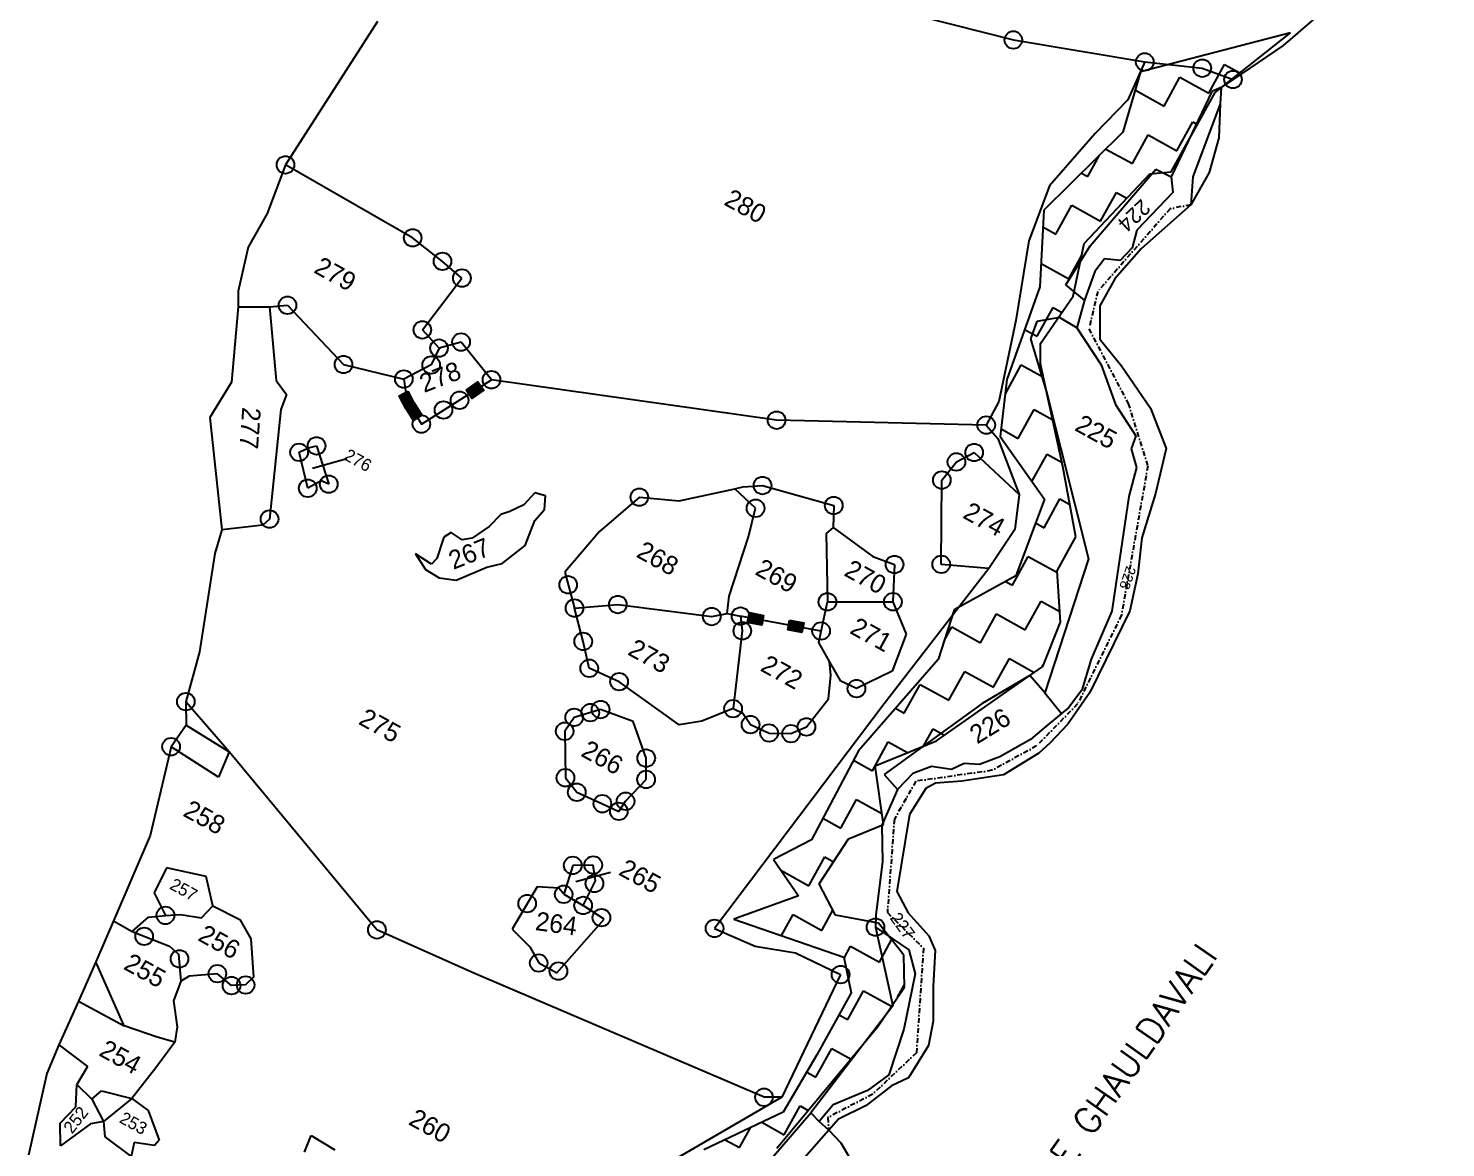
# Model space of a CAD drawing. Header units: metres. Extents: x 322054 to 327919, y 1839216 to 1844053.
# Drawn here: x 325704 to 327133, y 1840871 to 1841999 of the extents above; entities that cross this region are included whole.
import ezdxf

# ---------------------------------------------------------------- set-up
doc = ezdxf.new("R2010")
doc.units = ezdxf.units.M
doc.header["$MEASUREMENT"] = 0
doc.linetypes.add('DASHDOT', pattern=[1, 0.5, -0.25, 0, -0.25])
for name, color, linetype in [('POLY_HATCH', 12, 'Continuous'), ('POLY_PARCEL', 6, 'Continuous'), ('POLY_WATER', 4, 'Continuous'), ('TEXT_MAPOUT', 7, 'Continuous'), ('TEXT_PARCEL', 7, 'Continuous'), ('V_BOUND_LINE', 7, 'Continuous'), ('V_BOUND_STREAM_LINE', 7, 'DASHDOT')]:
    doc.layers.add(name, color=color, linetype=linetype)
doc.styles.get("Standard").update_dxf_attribs({"font": 'simplex.shx'})
doc.styles.add('TEXT_MAP', font='', dxfattribs={"height": 2.5})
doc.styles.get('TEXT_MAP').set_extended_font_data('Kruti Dev 050')
doc.dimstyles.get("Standard").update_dxf_attribs({"dimtxt": 0.18, "dimasz": 0.18, "dimexe": 0.18, "dimexo": 0.0625, "dimgap": 0.09, "dimtad": 0, "dimtih": 1, "dimtoh": 1, "dimdec": 4, "dimzin": 0, "dimdsep": 46, "dimtxsty": 'Standard', "dimcen": 0.09, "dimadec": 0, "dimazin": 0, "dimtfac": 1, "dimtdec": 4, "dimtofl": 0, "dimtmove": 0, "dimatfit": 3, "dimfxl": 1, "dimtolj": 1, "dimtzin": 0, "dimarcsym": 0})

msp = doc.modelspace()

# ---------------------------------------------------------------- hatches: boundary and pattern name
for points in [[(326163.5, 1841634.6), (326157.7, 1841642.8), (326145.8, 1841634.5), (326151.6, 1841626.2)], [(326084.9, 1841615.9), (326093.8, 1841620.5), (326087.1, 1841633.4), (326078.2, 1841628.7)], [(326092.7, 1841604), (326101.2, 1841609.4), (326093.4, 1841621.7), (326084.9, 1841616.3)], [(326443.9, 1841397.6), (326445.7, 1841407.4), (326431.4, 1841410.1), (326429.6, 1841400.2)], [(326484.3, 1841390.1), (326486.1, 1841400), (326471.9, 1841402.6), (326470, 1841392.7)]]:
    msp.add_hatch(color=256).paths.add_polyline_path(points)

# ---------------------------------------------------------------- linework, layer by layer
for points in [[(326145.8, 1841634.5), (326157.7, 1841642.8), (326163.5, 1841634.6), (326151.6, 1841626.2)], [(326087.1, 1841633.4), (326093.8, 1841620.5), (326084.9, 1841615.9), (326078.2, 1841628.7)], [(326093.4, 1841621.7), (326101.2, 1841609.4), (326092.7, 1841604), (326084.9, 1841616.3)], [(326431.4, 1841410.1), (326445.7, 1841407.4), (326443.9, 1841397.6), (326429.6, 1841400.2)], [(326471.9, 1841402.6), (326486.1, 1841400), (326484.3, 1841390.1), (326470, 1841392.7)]]:
    msp.add_lwpolyline(points, close=True)
for centre in [(326697.5, 1841987.7), (326830, 1841965.5), (326888, 1841959.2), (326919, 1841947.8), (325963.6, 1841861.7), (326091.8, 1841788.1), (326121.9, 1841764.4), (326141.5, 1841747.5), (325965.6, 1841720.1), (326101.6, 1841695.3), (326118.4, 1841676.9), (326140.6, 1841683), (326022.1, 1841660.4), (326110.5, 1841659.9), (326082.9, 1841645.7), (326171.3, 1841645), (326139.1, 1841624.3), (326122.9, 1841614.5), (326458.8, 1841604.2), (326100.6, 1841600.3), (326670.2, 1841599.3), (325994.9, 1841578.3), (325977.3, 1841571.8), (326640.1, 1841562.1), (326658, 1841571.6), (325986, 1841535.6), (326007.2, 1841539.7), (326444.6, 1841538.3), (326625.4, 1841543.8), (326320.4, 1841526.6), (326516.4, 1841518.2), (325947.5, 1841504.5), (326437.6, 1841515.4), (326577.7, 1841458.7), (326624.8, 1841458.8), (326248.6, 1841438.2), (326298.7, 1841418.3), (326510, 1841421), (326576.1, 1841421.1), (326255, 1841414.7), (326393.4, 1841406.2), (326422.4, 1841406.6), (326424.2, 1841391.8), (326503.6, 1841391.6), (326263.8, 1841381.1), (326269.9, 1841354), (326300, 1841340.5), (326539.3, 1841333.5), (325863.1, 1841320.3), (326254.7, 1841304.5), (326270.9, 1841309.3), (326281.3, 1841312.4), (326414.9, 1841313.3), (326245.1, 1841290.5), (326432.5, 1841297.2), (326488.9, 1841294.9), (326451.2, 1841288.7), (326473.3, 1841288.1), (325848.2, 1841274.9), (326327.3, 1841263.4), (326245.8, 1841243.6), (326327.2, 1841241.9), (326257.3, 1841229), (326306.5, 1841219.9), (326283.1, 1841217.4), (326299.7, 1841209.7), (326253.2, 1841155.2), (326273.9, 1841155.6), (326275.1, 1841137), (326244.1, 1841126.1), (325842.5, 1841104.8), (326207.3, 1841116.7), (326263.7, 1841114.8), (326055.8, 1841090.2), (326282.2, 1841102.5), (326396.2, 1841091.7), (326558.5, 1841092.9), (325821.1, 1841083.7), (325856.7, 1841061), (326218.9, 1841056.8), (326238.8, 1841048.6), (325894.9, 1841046), (325909.2, 1841034), (325923.4, 1841034.6), (326523.3, 1841045.1), (326446.1, 1840921.4)]:
    msp.add_circle(centre, 8.88)
at = {"layer": 'POLY_HATCH'}
for p, q in [((326977, 1841994.9), (326825.6, 1841955.6)), ((326900.9, 1841934.8), (326977, 1841994.9)), ((326825.6, 1841955.6), (326808, 1841894.8)), ((326856.6, 1841854.6), (326900.9, 1841934.8)), ((326808, 1841894.8), (326728.2, 1841816)), ((326769, 1841782.3), (326835.1, 1841852.8)), ((326835.1, 1841852.8), (326856.6, 1841854.6)), ((326728.2, 1841816), (326724.1, 1841738.6)), ((326757.9, 1841729.3), (326769, 1841782.3)), ((326724.1, 1841738.6), (326691, 1841645.4)), ((326724.8, 1841681.6), (326757.9, 1841729.3)), ((326724.8, 1841661.1), (326724.8, 1841681.6)), ((326747.4, 1841557.6), (326724.8, 1841661.1)), ((326691, 1841645.4), (326684.2, 1841587.8)), ((326684.2, 1841587.8), (326728.9, 1841524.4)), ((326760.6, 1841486.7), (326747.4, 1841557.6)), ((326728.9, 1841524.4), (326699.9, 1841447.1)), ((326741.8, 1841452.4), (326760.6, 1841486.7)), ((326699.9, 1841447.1), (326637.9, 1841413.1)), ((326745.1, 1841400.6), (326741.8, 1841452.4)), ((326637.9, 1841413.1), (326621.6, 1841362.9)), ((326727.2, 1841355.8), (326745.1, 1841400.6)), ((326621.6, 1841362.9), (326541.2, 1841270.8)), ((326694.2, 1841333.1), (326727.2, 1841355.8)), ((326619.9, 1841280.8), (326694.2, 1841333.1)), ((326541.2, 1841270.8), (326493.9, 1841180.9)), ((326558.2, 1841255.7), (326619.9, 1841280.8)), ((326566.5, 1841196.5), (326558.2, 1841255.7)), ((326531.2, 1841181.9), (326566.5, 1841196.5)), ((326493.9, 1841180.9), (326455.6, 1841161)), ((326501.7, 1841136.7), (326531.2, 1841181.9)), ((326455.6, 1841161), (326480.9, 1841124.4)), ((326518.2, 1841104.9), (326501.7, 1841136.7)), ((326480.9, 1841124.4), (326415.7, 1841101.1)), ((326415.7, 1841101.1), (326526.6, 1841062.8)), ((326561.6, 1841096.9), (326518.2, 1841104.9)), ((326587.1, 1841064.6), (326561.6, 1841096.9)), ((326526.6, 1841062.8), (326534, 1841026.8)), ((326587.6, 1841032.5), (326587.1, 1841064.6)), ((326561, 1840992.6), (326587.6, 1841032.5)), ((326534, 1841026.8), (326499.4, 1840964)), ((326459.1, 1840870.1), (326561, 1840992.6)), ((326499.4, 1840964), (326465.4, 1840906.3)), ((326465.4, 1840906.3), (326385.4, 1840868.5))]:
    msp.add_line(p, q, dxfattribs=at)
at = {"layer": 'POLY_HATCH', "linetype": 'Continuous'}
for p, q in [((326894.5, 1841934), (326910.5, 1841963)), ((326910.5, 1841963), (326925.9, 1841954.5)), ((326849.5, 1841921), (326865.5, 1841950)), ((326865.5, 1841950), (326894.5, 1841934)), ((326820, 1841936.1), (326820.5, 1841937)), ((326820.5, 1841937), (326849.5, 1841921)), ((326862.5, 1841876), (326878.5, 1841905)), ((326878.5, 1841905), (326883, 1841902.5)), ((326817.5, 1841863), (326833.5, 1841892)), ((326833.5, 1841892), (326862.5, 1841876)), ((326772.5, 1841850), (326784.3, 1841871.4)), ((326790.7, 1841877.7), (326817.5, 1841863)), ((326766.1, 1841853.5), (326772.5, 1841850)), ((326785.5, 1841805), (326801.5, 1841834)), ((326801.5, 1841834), (326812, 1841828.2)), ((326740.5, 1841791.9), (326756.5, 1841821)), ((326756.5, 1841821), (326785.5, 1841805)), ((326727.3, 1841799.2), (326740.5, 1841791.9)), ((326753.5, 1841746.9), (326766.5, 1841770.6)), ((326725.4, 1841762.4), (326753.5, 1841746.9)), ((326721.5, 1841688.9), (326737.5, 1841717.9)), ((326737.5, 1841717.9), (326746.5, 1841712.9)), ((326708.9, 1841695.8), (326721.5, 1841688.9)), ((326689.5, 1841630.9), (326705.5, 1841659.9)), ((326705.5, 1841659.9), (326727.8, 1841647.6)), ((326689.3, 1841631), (326689.5, 1841630.9)), ((326702.5, 1841585.9), (326718.5, 1841614.9)), ((326718.5, 1841614.9), (326737.2, 1841604.6)), ((326685.1, 1841595.5), (326702.5, 1841585.9)), ((326716.3, 1841542.3), (326731.5, 1841569.9)), ((326731.5, 1841569.9), (326746.6, 1841561.5)), ((326728.5, 1841495.8), (326744.5, 1841524.9)), ((326744.5, 1841524.9), (326754.6, 1841519.3)), ((326719.9, 1841500.6), (326728.5, 1841495.8)), ((326696.5, 1841437.8), (326712.5, 1841466.8)), ((326712.5, 1841466.8), (326741.5, 1841450.8)), ((326689.7, 1841441.5), (326696.5, 1841437.8)), ((326741.5, 1841450.8), (326741.9, 1841451.6)), ((326709.5, 1841392.8), (326725.5, 1841421.8)), ((326725.5, 1841421.8), (326744.4, 1841411.4)), ((326664.5, 1841379.8), (326680.5, 1841408.8)), ((326680.5, 1841408.8), (326709.5, 1841392.8)), ((326627.7, 1841381.8), (326635.5, 1841395.8)), ((326635.5, 1841395.8), (326664.5, 1841379.8)), ((326677.5, 1841334.8), (326693.5, 1841363.8)), ((326693.5, 1841363.8), (326718.6, 1841349.9)), ((326726.7, 1841355.5), (326728, 1841357.9)), ((326632.5, 1841321.8), (326648.5, 1841350.8)), ((326648.5, 1841350.8), (326677.5, 1841334.8)), ((326587.4, 1841308.8), (326603.5, 1841337.8)), ((326603.5, 1841337.8), (326632.5, 1841321.8)), ((326578.6, 1841313.7), (326587.4, 1841308.8)), ((326607, 1841275.6), (326616.5, 1841292.8)), ((326616.5, 1841292.8), (326627.9, 1841286.5)), ((326555.4, 1841250.7), (326571.4, 1841279.8)), ((326571.4, 1841279.8), (326590.9, 1841269)), ((326536.2, 1841261.3), (326555.4, 1841250.7)), ((326523.4, 1841192.7), (326539.4, 1841221.7)), ((326539.4, 1841221.7), (326565, 1841207.7)), ((326505.4, 1841202.7), (326523.4, 1841192.7)), ((326491.4, 1841134.7), (326507.4, 1841163.7)), ((326507.4, 1841163.7), (326516.2, 1841158.9)), ((326462.9, 1841150.4), (326491.4, 1841134.7)), ((326463.7, 1841084.5), (326475.4, 1841105.7)), ((326475.4, 1841105.7), (326504.4, 1841089.7)), ((326504.4, 1841089.7), (326515.6, 1841109.9)), ((326526.8, 1841061.6), (326533.4, 1841073.7)), ((326533.4, 1841073.7), (326562.5, 1841057.7)), ((326562.5, 1841057.7), (326574.8, 1841080.1)), ((326530.5, 1840999.7), (326546.5, 1841028.7)), ((326546.5, 1841028.7), (326574.7, 1841013.1)), ((326580.8, 1841022.4), (326587.5, 1841034.5)), ((326521.7, 1841004.5), (326530.5, 1840999.7)), ((326498.4, 1840941.6), (326514.5, 1840970.6)), ((326514.5, 1840970.6), (326533.9, 1840959.9)), ((326489.2, 1840946.7), (326498.4, 1840941.6)), ((326466.4, 1840883.6), (326482.4, 1840912.6)), ((326482.4, 1840912.6), (326490.7, 1840908.1)), ((326421.4, 1840870.6), (326432.5, 1840890.7)), ((326443.8, 1840896.1), (326466.4, 1840883.6)), ((326406.9, 1840878.6), (326421.4, 1840870.6))]:
    msp.add_line(p, q, dxfattribs=at)
at = {"layer": 'POLY_PARCEL'}
for p, q in [((326605.8, 1842011.1), (326697.5, 1841987.7)), ((326697.5, 1841987.7), (326830, 1841965.5)), ((326830, 1841965.5), (326813, 1841927.4)), ((326830, 1841965.5), (326888, 1841959.2)), ((326888, 1841959.2), (326919, 1841947.8)), ((326813, 1841927.4), (326780.1, 1841893.5)), ((326780.1, 1841893.5), (326734.1, 1841840.5)), ((326091.8, 1841788.1), (325963.6, 1841861.7)), ((326774.9, 1841780.1), (326841.3, 1841857.5)), ((326841.3, 1841857.5), (326856.5, 1841849.8)), ((326734.1, 1841840.5), (326713.2, 1841785)), ((326121.9, 1841764.4), (326091.8, 1841788.1)), ((326713.2, 1841785), (326700, 1841704.9)), ((326750.3, 1841740.8), (326774.9, 1841780.1)), ((326141.5, 1841747.5), (326121.9, 1841764.4)), ((326101.6, 1841695.3), (326141.5, 1841747.5)), ((326769.2, 1841725.1), (326750.3, 1841740.8)), ((325915.8, 1841718.5), (325947.5, 1841718.5)), ((325947.5, 1841718.5), (325965.6, 1841720.1)), ((325947.5, 1841718.5), (325954.3, 1841644.1)), ((325965.6, 1841720.1), (326022.1, 1841660.4)), ((326700, 1841704.9), (326682.8, 1841622.9)), ((326721.2, 1841703.6), (326714.8, 1841686.3)), ((326744.2, 1841707.8), (326721.2, 1841703.6)), ((326761.6, 1841697.4), (326744.2, 1841707.8)), ((326118.4, 1841676.9), (326101.6, 1841695.3)), ((326714.8, 1841686.3), (326731.3, 1841631.4)), ((326118.4, 1841676.9), (326110.5, 1841659.9)), ((326140.6, 1841683), (326118.4, 1841676.9)), ((326171.3, 1841645), (326140.6, 1841683)), ((326022.1, 1841660.4), (326082.9, 1841645.7)), ((326110.5, 1841659.9), (326082.9, 1841645.7)), ((325954.3, 1841644.1), (325964.7, 1841630.2)), ((326082.9, 1841645.7), (326086, 1841624.6)), ((326100.6, 1841600.3), (326171.3, 1841645)), ((326458.8, 1841604.2), (326171.3, 1841645)), ((325964.7, 1841630.2), (325958.9, 1841615.1)), ((326731.3, 1841631.4), (326773.3, 1841464.4)), ((325958.9, 1841615.1), (325947.5, 1841504.5)), ((326086, 1841624.6), (326100.6, 1841600.3)), ((326682.8, 1841622.9), (326670.2, 1841599.3)), ((326670.2, 1841599.3), (326458.8, 1841604.2)), ((326670.2, 1841599.3), (326681.7, 1841585.9)), ((326681.7, 1841585.9), (326703.4, 1841529.1)), ((325977.3, 1841571.8), (325986.8, 1841576.4)), ((325986, 1841535.6), (325977.3, 1841571.8)), ((325986.8, 1841576.4), (325994.9, 1841578.3)), ((325994.9, 1841578.3), (326007.2, 1841539.7)), ((326640.1, 1841562.1), (326658, 1841571.6)), ((326658, 1841571.6), (326703.4, 1841529.1)), ((326625.4, 1841543.8), (326640.1, 1841562.1)), ((325999.6, 1841543), (325986, 1841535.6)), ((326007.2, 1841539.7), (325999.6, 1841543)), ((326624.8, 1841458.8), (326625.4, 1841543.8)), ((326215.1, 1841531.1), (326203.8, 1841518.7)), ((326225.8, 1841527.8), (326215.1, 1841531.1)), ((326224.9, 1841514.2), (326225.8, 1841527.8)), ((326360.6, 1841523), (326416.7, 1841535.1)), ((326416.7, 1841535.1), (326424.8, 1841536.9)), ((326437.6, 1841515.4), (326416.7, 1841535.1)), ((326424.8, 1841536.9), (326444.6, 1841538.3)), ((326444.6, 1841538.3), (326516.4, 1841518.2)), ((326703.4, 1841529.1), (326699.1, 1841494)), ((326203.8, 1841518.7), (326189.7, 1841512)), ((326215.1, 1841503.1), (326224.9, 1841514.2)), ((326320.4, 1841526.6), (326280.3, 1841492.1)), ((326320.4, 1841526.6), (326360.6, 1841523)), ((326430.4, 1841486.5), (326437.6, 1841515.4)), ((326516.4, 1841518.2), (326515.9, 1841495.9)), ((325940.7, 1841498.5), (325899.4, 1841493.6)), ((325947.5, 1841504.5), (325940.7, 1841498.5)), ((326180.6, 1841509), (326169.1, 1841497)), ((326189.7, 1841512), (326180.6, 1841509)), ((326205.3, 1841477.9), (326215.1, 1841503.1)), ((326123.2, 1841486.3), (326116.2, 1841464.7)), ((326130.7, 1841491), (326123.2, 1841486.3)), ((326141.8, 1841483.7), (326130.7, 1841491)), ((326151.8, 1841485.3), (326141.8, 1841483.7)), ((326169.1, 1841497), (326151.8, 1841485.3)), ((326280.3, 1841492.1), (326245.2, 1841450.9)), ((326410.9, 1841426.6), (326430.4, 1841486.5)), ((326515.9, 1841495.9), (326508.7, 1841490.1)), ((326508.7, 1841490.1), (326510, 1841421)), ((326515.9, 1841495.9), (326555.8, 1841466.7)), ((326699.1, 1841494), (326672.8, 1841454.6)), ((326181.9, 1841459.8), (326205.3, 1841477.9)), ((326094.7, 1841469.3), (326104.8, 1841453.6)), ((326110.8, 1841459.1), (326094.7, 1841469.3)), ((326116.2, 1841464.7), (326110.8, 1841459.1)), ((326135.6, 1841442.9), (326166.5, 1841456)), ((326166.5, 1841456), (326181.9, 1841459.8)), ((326555.8, 1841466.7), (326577.7, 1841458.7)), ((326577.7, 1841458.7), (326576.1, 1841421.1)), ((326672.8, 1841454.6), (326624.8, 1841458.8)), ((326773.3, 1841464.4), (326729.4, 1841329.4)), ((326104.8, 1841453.6), (326118.4, 1841445.2)), ((326118.4, 1841445.2), (326135.6, 1841442.9)), ((326245.2, 1841450.9), (326255, 1841414.7)), ((326672.8, 1841454.6), (326567.4, 1841318.1)), ((326255, 1841414.7), (326298.7, 1841418.3)), ((326263.8, 1841381.1), (326255, 1841414.7)), ((326298.7, 1841418.3), (326393.4, 1841406.2)), ((326409, 1841409.1), (326410.9, 1841426.6)), ((326503.6, 1841391.6), (326510, 1841421)), ((326510, 1841421), (326576.1, 1841421.1)), ((326576.1, 1841421.1), (326589.4, 1841388.5)), ((326393.4, 1841406.2), (326409, 1841409.1)), ((326409, 1841409.1), (326422.4, 1841406.6)), ((326503.6, 1841391.6), (326422.4, 1841406.6)), ((326422.4, 1841406.6), (326424.2, 1841391.8)), ((326424.2, 1841391.8), (326414.9, 1841313.3)), ((326501.2, 1841380.1), (326503.6, 1841391.6)), ((326589.4, 1841388.5), (326575.4, 1841351)), ((326269.9, 1841354), (326263.8, 1841381.1)), ((326512.2, 1841360.8), (326501.2, 1841380.1)), ((326523.5, 1841340.9), (326512.2, 1841360.8)), ((326513.5, 1841346.9), (326512.2, 1841360.8)), ((326300, 1841340.5), (326269.9, 1841354)), ((326511, 1841323.1), (326513.5, 1841346.9)), ((326575.4, 1841351), (326539.3, 1841333.5)), ((326714, 1841346.8), (326666.2, 1841318.4)), ((326729.4, 1841329.4), (326714, 1841346.8)), ((326360.4, 1841297), (326300, 1841340.5)), ((326539.3, 1841333.5), (326523.5, 1841340.9)), ((326729.4, 1841329.4), (326746.1, 1841308.4)), ((325906.8, 1841269.6), (325863.1, 1841320.3)), ((326414.9, 1841313.3), (326383.5, 1841300.8)), ((326567.4, 1841318.1), (326396.2, 1841091.7)), ((326414.9, 1841313.3), (326424.6, 1841308.8)), ((326488.9, 1841294.9), (326511, 1841323.1)), ((326666.2, 1841318.4), (326567.2, 1841246.8)), ((326254.7, 1841304.5), (326245.1, 1841290.5)), ((326281.3, 1841312.4), (326254.7, 1841304.5)), ((326314.2, 1841300.4), (326281.3, 1841312.4)), ((326327.3, 1841263.4), (326314.2, 1841300.4)), ((326383.5, 1841300.8), (326360.4, 1841297)), ((326424.6, 1841308.8), (326432.5, 1841297.2)), ((325863.5, 1841296.6), (325906.8, 1841269.6)), ((326245.1, 1841290.5), (326245.8, 1841243.6)), ((326432.5, 1841297.2), (326451.2, 1841288.7)), ((326451.2, 1841288.7), (326473.3, 1841288.1)), ((326473.3, 1841288.1), (326488.9, 1841294.9)), ((325896.1, 1841244.2), (325848.2, 1841274.9)), ((325906.8, 1841269.6), (325896.1, 1841244.2)), ((326055.8, 1841090.2), (325906.8, 1841269.6)), ((326327.2, 1841241.9), (326327.3, 1841263.4)), ((326245.8, 1841243.6), (326257.3, 1841229)), ((326306.5, 1841219.9), (326327.2, 1841241.9)), ((326567.2, 1841246.8), (326580.8, 1841231.9)), ((326257.3, 1841229), (326283.1, 1841217.4)), ((326283.1, 1841217.4), (326299.7, 1841209.7)), ((326299.7, 1841209.7), (326306.5, 1841219.9)), ((326273.9, 1841155.6), (326253.2, 1841155.2)), ((326276.2, 1841139.8), (326273.9, 1841155.6)), ((325843.5, 1841152.7), (325831.2, 1841127.6)), ((325883.5, 1841144), (325843.5, 1841152.7)), ((325890.3, 1841114.5), (325883.5, 1841144)), ((326253.2, 1841155.2), (326244.1, 1841126.1)), ((325831.2, 1841127.6), (325842.5, 1841104.8)), ((326217.4, 1841133.7), (326192.1, 1841090.9)), ((326239.2, 1841132.2), (326217.4, 1841133.7)), ((326244.1, 1841126.1), (326239.2, 1841132.2)), ((326263.7, 1841114.8), (326276.2, 1841139.8)), ((325879, 1841102.3), (325890.3, 1841114.5)), ((325890.3, 1841114.5), (325917.6, 1841100.5)), ((326244.1, 1841126.1), (326263.7, 1841114.8)), ((326284.8, 1841100.9), (326263.7, 1841114.8)), ((325790.1, 1841099.3), (325809.1, 1841088.4)), ((325809.1, 1841088.4), (325825.4, 1841103.1)), ((325825.4, 1841103.1), (325842.5, 1841104.8)), ((325842.5, 1841104.8), (325857.7, 1841105.8)), ((325857.7, 1841105.8), (325879, 1841102.3)), ((325917.6, 1841100.5), (325928.5, 1841081.1)), ((326237.3, 1841047), (326284.8, 1841100.9)), ((325809.1, 1841088.4), (325846.7, 1841073.6)), ((326153.4, 1841046.6), (326055.8, 1841090.2)), ((326192.1, 1841090.9), (326210, 1841073.2)), ((326396.2, 1841091.7), (326437.3, 1841073.8)), ((326558.5, 1841092.9), (326576, 1841013.6)), ((325846.7, 1841073.6), (325855.8, 1841065.6)), ((325928.5, 1841081.1), (325931.4, 1841042.5)), ((326210, 1841073.2), (326218.9, 1841056.8)), ((326437.3, 1841073.8), (326477.7, 1841067.1)), ((325800.8, 1840993.3), (325772.3, 1841058.1)), ((325855.8, 1841065.6), (325857.9, 1841038.5)), ((326218.9, 1841056.8), (326237.3, 1841047)), ((326477.7, 1841067.1), (326523.3, 1841045.1)), ((325866.6, 1841043.5), (325857.9, 1841038.5)), ((325894.9, 1841046), (325866.6, 1841043.5)), ((325909.2, 1841034), (325894.9, 1841046)), ((325931.4, 1841042.5), (325923.4, 1841034.6)), ((326446.1, 1840921.4), (326153.4, 1841046.6)), ((326523.3, 1841045.1), (326464.2, 1840921.4)), ((325857.9, 1841038.5), (325850.8, 1841018.6)), ((325923.4, 1841034.6), (325909.2, 1841034)), ((325754.9, 1841018.2), (325800.8, 1840993.3)), ((325850.8, 1841018.6), (325854.4, 1840992.5)), ((326576, 1841013.6), (326493.3, 1840905.6)), ((325834.2, 1840982), (325800.8, 1840993.3)), ((325854.4, 1840992.5), (325852, 1840976.9)), ((325735, 1840974.2), (325764, 1840952.3)), ((325852, 1840976.9), (325833, 1840950.9)), ((325852, 1840976.9), (325834.2, 1840982)), ((325764, 1840952.3), (325753.3, 1840934.2)), ((325833, 1840950.9), (325808.8, 1840920)), ((325752.2, 1840911.7), (325753.3, 1840934.2)), ((325753.3, 1840934.2), (325768.4, 1840919.6)), ((325768.4, 1840919.6), (325778, 1840927.9)), ((325778, 1840927.9), (325808.8, 1840920)), ((325768.4, 1840919.6), (325780, 1840896.8)), ((325808.8, 1840920), (325780, 1840896.8)), ((325808.8, 1840920), (325825.2, 1840907.9)), ((326464.2, 1840921.4), (326275.7, 1840812.2)), ((326464.2, 1840921.4), (326446.1, 1840921.4)), ((325736.4, 1840895.2), (325752.2, 1840911.7)), ((325825.2, 1840907.9), (325836.1, 1840878.2)), ((325736.7, 1840872.4), (325736.4, 1840895.2)), ((325767, 1840894.7), (325736.7, 1840872.4)), ((325780, 1840896.8), (325767, 1840894.7)), ((325780, 1840896.8), (325781.4, 1840881.6)), ((325781.4, 1840881.6), (325808, 1840861.8)), ((325811, 1840875.6), (325808, 1840861.8)), ((325831.4, 1840872.6), (325811, 1840875.6)), ((325836.1, 1840878.2), (325831.4, 1840872.6)), ((325982.8, 1840865.9), (325989.5, 1840882.7)), ((325989.5, 1840882.7), (326013.5, 1840868.4))]:
    msp.add_line(p, q, dxfattribs=at)
at = {"layer": 'POLY_WATER'}
for p, q in [((326897.8, 1841935.7), (326856.5, 1841849.8)), ((326906.9, 1841939.6), (326897.8, 1841935.7)), ((326906.2, 1841923.2), (326878.4, 1841849.8)), ((326856.5, 1841849.8), (326858.4, 1841833.7)), ((326878.4, 1841849.8), (326876.4, 1841821.5)), ((326858.4, 1841833.7), (326822, 1841796)), ((326876.4, 1841821.5), (326826.4, 1841777.1)), ((326822, 1841796), (326817.3, 1841777.9)), ((326826.4, 1841777.1), (326799.8, 1841746.9)), ((326817.3, 1841777.9), (326805.1, 1841765.3)), ((326789.3, 1841767.1), (326779.6, 1841754.3)), ((326805.1, 1841765.3), (326789.3, 1841767.1)), ((326779.6, 1841754.3), (326769.2, 1841725.1)), ((326799.8, 1841746.9), (326784.7, 1841719.6)), ((326769.2, 1841725.1), (326761.6, 1841697.4)), ((326784.7, 1841719.6), (326784.7, 1841685.9)), ((326761.6, 1841697.4), (326786, 1841660.2)), ((326784.7, 1841685.9), (326806.5, 1841659)), ((326786, 1841660.2), (326800.4, 1841619.9)), ((326806.5, 1841659), (326835.7, 1841616.2)), ((326800.4, 1841619.9), (326821, 1841588.3)), ((326835.7, 1841616.2), (326851.7, 1841575.6)), ((326821, 1841588.3), (326816.4, 1841575.3)), ((326816.4, 1841575.3), (326821.6, 1841556.5)), ((326851.7, 1841575.6), (326841, 1841530.4)), ((326821.6, 1841556.5), (326814, 1841527.1)), ((326814, 1841527.1), (326796.8, 1841411.5)), ((326841, 1841530.4), (326827.1, 1841485.6)), ((326827.1, 1841485.6), (326823, 1841449.2)), ((326823, 1841449.2), (326815, 1841412)), ((326815, 1841412), (326774.5, 1841329.7)), ((326796.8, 1841411.5), (326775.8, 1841363.2)), ((326775.8, 1841363.2), (326766.7, 1841332)), ((326774.5, 1841329.7), (326752.3, 1841297.7)), ((326766.7, 1841332), (326753, 1841314.1)), ((326753, 1841314.1), (326746.1, 1841308.4)), ((326746.1, 1841308.4), (326728.3, 1841293.6)), ((326728.3, 1841293.6), (326714.7, 1841282.2)), ((326752.3, 1841297.7), (326734.5, 1841278.8)), ((326714.7, 1841282.2), (326683.9, 1841264.7)), ((326734.5, 1841278.8), (326723.3, 1841268.5)), ((326647.8, 1841257.9), (326635.3, 1841251.8)), ((326663.3, 1841257.1), (326647.8, 1841257.9)), ((326683.9, 1841264.7), (326663.3, 1841257.1)), ((326723.3, 1841268.5), (326687.7, 1841246.5)), ((326596.1, 1841248), (326580.8, 1841231.9)), ((326615, 1841254.8), (326596.1, 1841248)), ((326635.3, 1841251.8), (326615, 1841254.8)), ((326687.7, 1841246.5), (326645.5, 1841240.1)), ((326580.8, 1841231.9), (326564.8, 1841195.9)), ((326609.1, 1841232.8), (326592.9, 1841206.4)), ((326619, 1841238.2), (326609.1, 1841232.8)), ((326645.5, 1841240.1), (326619, 1841238.2)), ((326592.9, 1841206.4), (326579.9, 1841129)), ((326564.8, 1841195.9), (326565.5, 1841158.8)), ((326565.5, 1841158.8), (326558.8, 1841105.2)), ((326579.9, 1841129), (326591.5, 1841107.4)), ((326558.8, 1841105.2), (326558.5, 1841092.9)), ((326591.5, 1841107.4), (326612.3, 1841084.1)), ((326558.5, 1841092.9), (326592, 1841070)), ((326612.3, 1841084.1), (326618.7, 1841069.3)), ((326592, 1841070), (326598.5, 1841045.8)), ((326618.7, 1841069.3), (326616.7, 1841033.4)), ((326598.5, 1841045.8), (326587.1, 1840989.9)), ((326616.7, 1841033.4), (326616.7, 1840998.1)), ((326587.1, 1840989.9), (326571.8, 1840944.1)), ((326616.7, 1840998.1), (326612.1, 1840973.6)), ((326612.1, 1840973.6), (326591.8, 1840940.9)), ((326571.8, 1840944.1), (326550.5, 1840928.2)), ((326550.5, 1840928.2), (326515.8, 1840913.8)), ((326574.5, 1840932.9), (326549, 1840913)), ((326591.8, 1840940.9), (326574.5, 1840932.9)), ((326515.8, 1840913.8), (326501.6, 1840897)), ((326549, 1840913), (326521.2, 1840899.2)), ((326429.2, 1840831.3), (326493.3, 1840905.6)), ((326493.3, 1840905.6), (326501.6, 1840897)), ((326521.2, 1840899.2), (326511.5, 1840888.1)), ((326511.5, 1840888.1), (326479.6, 1840851.8)), ((326511.5, 1840888.1), (326501.6, 1840897))]:
    msp.add_line(p, q, dxfattribs=at)
at = {"layer": 'V_BOUND_LINE'}
for p, q in [((327133.4, 1842123.5), (326969.4, 1841982.2)), ((326056.3, 1842006.2), (325963.6, 1841861.7)), ((326969.4, 1841982.2), (326919, 1841947.8)), ((326919, 1841947.8), (326906.9, 1841939.6)), ((326906.9, 1841939.6), (326906.2, 1841923.2)), ((326906.2, 1841923.2), (326904.7, 1841889.1)), ((326904.7, 1841889.1), (326894.9, 1841853.9)), ((325963.6, 1841861.7), (325945.1, 1841812.5)), ((326894.9, 1841853.9), (326876.4, 1841821.5)), ((325945.1, 1841812.5), (325926.1, 1841778.8)), ((325926.1, 1841778.8), (325915.9, 1841734.3)), ((325915.9, 1841734.3), (325915.8, 1841718.5)), ((325915.8, 1841718.5), (325909.1, 1841642.6)), ((325909.1, 1841642.6), (325887.4, 1841606.8)), ((325887.4, 1841606.8), (325899.4, 1841493.6)), ((325899.4, 1841493.6), (325892.2, 1841469.7)), ((325892.2, 1841469.7), (325877, 1841370.7)), ((325877, 1841370.7), (325863.1, 1841320.3)), ((325863.1, 1841320.3), (325863.5, 1841296.6)), ((325863.5, 1841296.6), (325848.2, 1841274.9)), ((325848.2, 1841274.9), (325827.3, 1841185.4)), ((325827.3, 1841185.4), (325790.1, 1841099.3)), ((325790.1, 1841099.3), (325772.3, 1841058.1)), ((325772.3, 1841058.1), (325754.9, 1841018.2)), ((325754.9, 1841018.2), (325735, 1840974.2)), ((325735, 1840974.2), (325723.1, 1840945.2)), ((325723.1, 1840945.2), (325704.3, 1840862.9)), ((326511.5, 1840888.1), (326523.4, 1840875.3)), ((326523.4, 1840875.3), (326536.4, 1840853.4))]:
    msp.add_line(p, q, dxfattribs=at)
at = {"layer": 'V_BOUND_STREAM_LINE', "ltscale": 10}
for p, q in [((326855.6, 1841817.5), (326782.6, 1841734.1)), ((326876.4, 1841821.5), (326855.6, 1841817.5)), ((326782.6, 1841734.1), (326773.7, 1841696.3)), ((326773.7, 1841696.3), (326813.3, 1841621.2)), ((326813.3, 1841621.2), (326833.1, 1841557.9)), ((326833.1, 1841557.9), (326806.5, 1841407.6)), ((326806.5, 1841407.6), (326762.3, 1841318.1)), ((326762.3, 1841318.1), (326720.9, 1841275.7)), ((326720.9, 1841275.7), (326675.9, 1841251.1)), ((326675.9, 1841251.1), (326599.3, 1841240.1)), ((326599.3, 1841240.1), (326577.5, 1841201.9)), ((326577.5, 1841201.9), (326570.5, 1841107.6)), ((326570.5, 1841107.6), (326606.9, 1841071.8)), ((326606.9, 1841071.8), (326599.7, 1840966.3)), ((326599.7, 1840966.3), (326555.7, 1840924.6)), ((326555.7, 1840924.6), (326510.4, 1840900.9)), ((326510.4, 1840900.9), (326511.5, 1840888.1))]:
    msp.add_line(p, q, dxfattribs=at)

# ---------------------------------------------------------------- texts
at = {"layer": 'TEXT_MAPOUT'}
msp.add_text('SHIV MOUJE GHAULDAVALI', height=26.088, rotation=55.0971, dxfattribs=at).set_placement((326646.7, 1840694.7))
at = {"layer": 'TEXT_PARCEL', "style": 'TEXT_MAP'}
for s, height, rotation, p in [('280', 18.78, 331.1184, (326404.7, 1841822)), ('224', 15.65, 223.0154, (326826.7, 1841828.1)), ('279', 18.78, 331.1184, (325991.1, 1841753.6)), ('278', 18.78, 20.979, (326103.3, 1841631.6)), ('277', 18.78, 265.9283, (325920.1, 1841617.7)), ('225', 18.78, 331.1184, (326758.3, 1841594.5)), ('276', 12.52, 331.1184, (326021.5, 1841565.1)), ('274', 18.78, 331.1184, (326645.4, 1841506.3)), ('267', 18.78, 21.7088, (326132.8, 1841453.2)), ('268', 18.78, 331.1184, (326316.2, 1841466.9)), ('269', 18.78, 331.1184, (326436, 1841449.2)), ('270', 18.78, 331.1184, (326525.7, 1841448.1)), ('228', 10.44, 251.2994, (326811.6, 1841457.9)), ('271', 18.78, 331.1184, (326531.5, 1841389.9)), ('273', 18.78, 331.1184, (326307.6, 1841368.3)), ('272', 18.78, 331.1184, (326441.3, 1841352.1)), ('275', 18.78, 331.1184, (326036.1, 1841298.3)), ('226', 18.78, 31.5917, (326661, 1841277.1)), ('266', 18.78, 331.1184, (326260.4, 1841266.1)), ('258', 18.78, 331.1184, (325859.2, 1841205.7)), ('265', 18.78, 331.1184, (326298.4, 1841146.3)), ('257', 12.52, 331.1184, (325845.8, 1841132.1)), ('264', 18.78, 352.1191, (326214.7, 1841090.1)), ('227', 12.52, 306.1549, (326572.5, 1841102)), ('256', 18.78, 331.1184, (325874.2, 1841080.1)), ('255', 18.78, 331.1184, (325799.2, 1841051.2)), ('254', 18.78, 331.1184, (325774.4, 1840964)), ('252', 12.52, 52.2321, (325748.5, 1840883.7)), ('253', 12.52, 331.1184, (325795.1, 1840896.5)), ('260', 18.78, 331.1184, (326086.6, 1840894.5))]:
    msp.add_text(s, height=height, rotation=rotation, dxfattribs=at).set_placement(p)

# ---------------------------------------------------------------- leaders
for points in [[(326025.6, 1841565.1), (325990.9, 1841555.5)], [(326291.3, 1841148), (326256.5, 1841138.6)]]:
    msp.add_leader(points, dimstyle='Standard', override={"dimtxt": 2.5, "dimasz": 2.5, "dimexe": 1.25, "dimexo": 0.625, "dimgap": 0.625, "dimtad": 1, "dimtih": 0, "dimtoh": 0, "dimzin": 8, "dimcen": 2.5, "dimtofl": 1})

doc.saveas('drawing.dxf')
